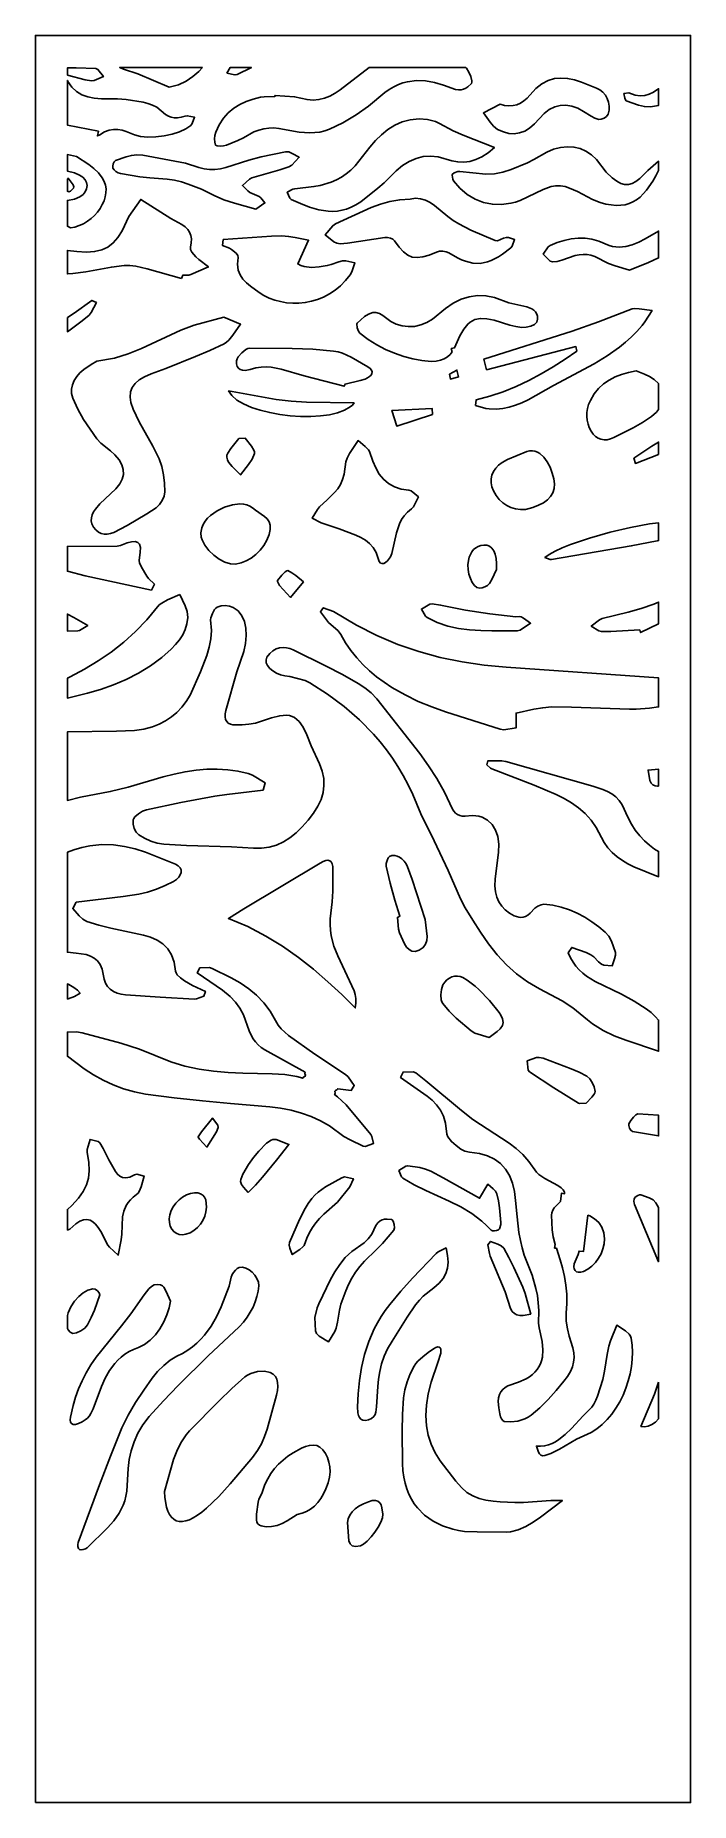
# Model space of a CAD drawing. Extents: x 0 to 408, y 0 to 1100.
import ezdxf

# ---------------------------------------------------------------- set-up
doc = ezdxf.new("R2010")
doc.units = 0
doc.layers.add('CUT', color=1, linetype='Continuous')
doc.layers.add('OUTLINE', color=7, linetype='Continuous')

msp = doc.modelspace()

# ---------------------------------------------------------------- linework, layer by layer
at = {"layer": 'CUT'}
for points in [[(20, 1075.19), (20, 1079.69), (25.44, 1079.87), (37.64, 1079.43), (38.94, 1078.83), (42.41, 1074.35), (36.72, 1071.84), (34.97, 1071.67), (31.02, 1072.34)], [(104.15, 1080), (101.81, 1077.55), (98.04, 1074.3), (93.86, 1071.48), (89.19, 1069.19), (83.38, 1067.84), (63.87, 1075.97), (54.82, 1078.91), (52.56, 1080)], [(228.87, 1070.4), (226.04, 1069.37), (223.21, 1068.04), (220.38, 1066.38), (217.54, 1064.38), (207.46, 1055.98), (199.69, 1050.47), (191.53, 1045.61), (183.1, 1041.53), (180.24, 1040.52), (177.22, 1039.84), (174.08, 1039.45), (170.85, 1039.33), (164.36, 1039.76), (151.6, 1042.1), (148.44, 1042.34), (145.32, 1042.28), (142.24, 1041.87), (139.15, 1041.08), (136.06, 1039.85), (129.6, 1036.23), (126.15, 1034.56), (119.01, 1031.71), (117.11, 1031.24), (114.98, 1031.05), (113.18, 1031.19), (112.25, 1031.72), (111.74, 1033.55), (111.62, 1035.61), (111.85, 1037.73), (112.39, 1039.7), (114.5, 1044.36), (117.09, 1048.37), (120.1, 1051.78), (123.5, 1054.63), (127.24, 1056.99), (131.29, 1058.88), (135.6, 1060.36), (140.13, 1061.48), (142.37, 1061.79), (149.16, 1061.97), (149.23, 1062.56), (161.42, 1061.74), (169.23, 1059.99), (172.99, 1059.73), (176.6, 1060.05), (180.07, 1060.91), (183.43, 1062.24), (186.69, 1063.98), (189.88, 1066.08), (207.91, 1080), (267.95, 1080), (268.46, 1079.47), (269.91, 1077.17), (271.1, 1074.34), (271.74, 1071.74), (271.75, 1070.76), (271.52, 1070.12), (269.26, 1067.89), (268.01, 1067.04), (266.65, 1066.41), (265.16, 1066.06), (263.51, 1066), (261.69, 1066.29), (254.13, 1069.03), (248.55, 1070.64), (242.95, 1071.62), (237.33, 1071.84), (231.69, 1071.14)], [(119.22, 1076.4), (121.37, 1080), (134.51, 1080), (125.7, 1075.67), (124.28, 1075.39)], [(32.63, 1061.72), (36.7, 1060.93), (41.09, 1060.57), (51.17, 1060.48), (56.57, 1060.04), (67.15, 1058.4), (70.1, 1057.68), (72.98, 1056.61), (75.6, 1055.22), (81.09, 1050.77), (82.81, 1049.77), (84.62, 1049.08), (86.53, 1048.7), (88.6, 1048.67), (90.83, 1049.02), (93.27, 1049.77), (94.58, 1049.95), (99.15, 1049.05), (97.57, 1045.04), (96.73, 1043.95), (93.75, 1041.82), (89.82, 1040), (85.2, 1038.52), (80.19, 1037.45), (75.05, 1036.82), (70.08, 1036.7), (65.57, 1037.14), (61.8, 1038.17), (56.57, 1040.22), (53.98, 1040.98), (51.36, 1041.44), (48.7, 1041.47), (45.98, 1040.98), (43.16, 1039.87), (40.22, 1038.01), (38.67, 1037.37), (39.26, 1040.32), (20, 1044.11), (20, 1071.96), (20.33, 1071.17), (22.71, 1067.67), (25.59, 1065), (28.91, 1063.04)], [(285.34, 1043.46), (283.16, 1046.06), (279.02, 1051.72), (289.33, 1057.07), (292.16, 1056.4), (294.84, 1056.14), (297.39, 1056.29), (299.8, 1056.84), (302.08, 1057.8), (304.22, 1059.15), (306.23, 1060.9), (311.67, 1066.98), (315.38, 1069.91), (319.21, 1071.92), (323.17, 1073.07), (327.24, 1073.45), (331.41, 1073.15), (335.66, 1072.23), (339.98, 1070.78), (349.29, 1067.05), (351.45, 1065.99), (353.33, 1064.54), (354.89, 1062.76), (356.1, 1060.69), (356.91, 1058.42), (357.28, 1055.98), (357.19, 1053.44), (356.58, 1050.85), (355.68, 1049.58), (354.11, 1048.46), (352.34, 1047.74), (350.83, 1047.65), (348.37, 1048.52), (345.98, 1049.75), (341.35, 1052.66), (337.67, 1054.63), (334, 1055.92), (330.37, 1056.5), (326.81, 1056.36), (323.33, 1055.46), (319.96, 1053.81), (316.74, 1051.37), (310.76, 1044.89), (307.75, 1042.32), (304.66, 1040.43), (301.48, 1039.22), (298.21, 1038.72), (294.85, 1038.92), (291.39, 1039.85), (287.84, 1041.5)], [(382.22, 1063.38), (384.9, 1064.7), (387.51, 1066.41), (388, 1066.81), (388, 1056.34), (382.96, 1055.55), (379.2, 1055.71), (375.42, 1056.64), (367.86, 1059.25), (367.42, 1059.77), (367.09, 1060.85), (366.41, 1063.79), (369.59, 1064.31), (373.52, 1062.84), (376.56, 1062.35), (379.45, 1062.56)], [(223.77, 1044.05), (228.41, 1046.12), (233.46, 1047.47), (238.93, 1048.05), (244.13, 1047.67), (249.17, 1046.29), (251.67, 1045.2), (260.17, 1040.63), (266.36, 1037.91), (285.78, 1030.18), (281.92, 1026.88), (278.08, 1024.39), (274.25, 1022.64), (270.46, 1021.58), (266.71, 1021.14), (263.02, 1021.26), (259.4, 1021.87), (250.78, 1024.32), (245.97, 1024.86), (241.39, 1024.55), (237, 1023.43), (232.77, 1021.55), (228.66, 1018.93), (224.65, 1015.62), (217.13, 1008.16), (213.31, 1004.98), (202.56, 996.44), (199.64, 994.55), (196.73, 993.04), (193.82, 991.9), (190.92, 991.11), (188.03, 990.63), (185.14, 990.44), (182.26, 990.52), (176.51, 991.39), (170.77, 993.03), (165.04, 995.25), (159.3, 997.85), (158.52, 998.57), (156.83, 1002.3), (160.32, 1004.18), (161.5, 1004.53), (173.48, 1005.87), (177.41, 1006.6), (184.21, 1008.7), (187.44, 1010.11), (190.55, 1011.79), (193.52, 1013.79), (196.35, 1016.12), (199.04, 1018.82), (208.26, 1030.48), (211.78, 1034.47), (215.5, 1038.13), (219.48, 1041.35)], [(24.65, 980.68), (21.86, 980.15), (20, 981.13), (20, 997.28), (24.33, 998.06), (27.7, 999.45), (29.71, 1000.95), (31.12, 1002.68), (31.95, 1004.54), (32.19, 1006.45), (31.86, 1008.34), (30.96, 1010.12), (29.51, 1011.72), (27.5, 1013.05), (24.29, 1014.37), (20, 1015.56), (20, 1025.77), (25.7, 1024.65), (33.4, 1019.61), (36.47, 1017.1), (39.26, 1014.35), (41.69, 1011.29), (42.9, 1009.13), (43.67, 1006.84), (44.01, 1004.46), (43.96, 1002.01), (43.53, 999.53), (42.77, 997.06), (41.69, 994.63), (40.31, 992.27), (38.67, 990.01), (36.79, 987.9), (34.69, 985.97), (32.4, 984.24), (29.95, 982.76), (27.36, 981.56)], [(139.28, 999.76), (140.32, 998.89), (142.92, 995.67), (137.31, 991.72), (123.91, 995.52), (117.41, 997.61), (111.3, 1000.27), (103.39, 1004.18), (95.24, 1007.46), (91, 1008.77), (86.62, 1009.81), (82.06, 1010.53), (71.2, 1011.32), (65.11, 1012.03), (52.96, 1013.92), (51.53, 1014.37), (50.18, 1015.2), (49.04, 1016.26), (48.28, 1017.42), (48.17, 1018.6), (48.52, 1020.04), (49.18, 1021.35), (50.01, 1022.1), (56.53, 1024.44), (59.85, 1025.25), (63.13, 1025.61), (66.86, 1025.41), (93.44, 1020.5), (101.7, 1017.69), (105.12, 1016.91), (108.49, 1016.55), (111.84, 1016.58), (115.19, 1016.96), (118.57, 1017.67), (132.95, 1022.36), (140.52, 1024.39), (155.76, 1027.58), (157.8, 1027.42), (159.95, 1026.51), (164.34, 1024.15), (159.61, 1019.22), (157.81, 1018.18), (152.16, 1016.32), (134.87, 1011.26), (133.27, 1010.44), (128.96, 1006.59), (132.26, 1003.16), (133.5, 1002.2)], [(326.96, 1030.21), (331.23, 1030.68), (335.29, 1030.47), (339.15, 1029.58), (342.79, 1027.98), (346.2, 1025.67), (349.38, 1022.64), (355.47, 1014.74), (359.11, 1011.24), (361.94, 1009.22), (364.51, 1007.87), (366.91, 1007.17), (369.22, 1007.13), (371.5, 1007.75), (373.85, 1009.01), (376.32, 1010.94), (381.4, 1015.82), (388, 1021.6), (388, 1015.88), (386.28, 1012.56), (384.36, 1009.27), (380.49, 1003.65), (378.51, 1001.33), (376.46, 999.34), (374.33, 997.66), (372.09, 996.32), (369.73, 995.29), (367.22, 994.59), (364.55, 994.21), (361.68, 994.16), (358.6, 994.42), (355.28, 995.02), (351.71, 995.93), (346.86, 997.8), (337.47, 1002.76), (332.64, 1004.97), (329.88, 1005.83), (326.93, 1006.33), (323.97, 1006.37), (321.14, 1005.85), (316.26, 1004.02), (306.63, 999.44), (301.75, 997.26), (298.92, 996.24), (296.06, 995.48), (290.31, 994.7), (284.61, 994.9), (279.06, 996.03), (273.76, 998.09), (268.81, 1001.04), (264.33, 1004.86), (260.41, 1009.51), (259.92, 1010.54), (259.51, 1013.01), (259.7, 1013.69), (260.73, 1014.4), (263.14, 1015.26), (264.33, 1015.33), (280.49, 1013.65), (285.79, 1013.85), (291.01, 1014.89), (296.19, 1016.55), (306.36, 1020.7), (310.44, 1022.75), (318.42, 1027.33), (322.5, 1029.06)], [(23.62, 1006.93), (24.05, 1005.75), (23.74, 1004.9), (21.79, 1002.96), (20.93, 1002.66), (20, 1002.94), (20, 1010.66), (20.4, 1011.19)], [(90.91, 948.58), (69.71, 954.63), (62.53, 956.34), (58.88, 956.84), (55.24, 956.81), (47.32, 955.72), (31.37, 952.88), (23.32, 951.67), (20, 951.54), (20, 966.18), (25.82, 965.42), (31.77, 965.1), (36.92, 965.44), (41.36, 966.47), (45.2, 968.24), (48.52, 970.78), (51.42, 974.15), (54, 978.37), (58.2, 987.21), (65.63, 997.87), (84.34, 985.95), (91.23, 982.22), (93.26, 980.8), (94.88, 979.21), (96.07, 977.44), (96.85, 975.46), (97.2, 973.26), (97.12, 970.83), (96.62, 968.16), (96.7, 966.66), (97.48, 965.05), (99.91, 962.07), (101.72, 960.4), (107.73, 955.87), (96.83, 951.13), (95.63, 950.83), (91.77, 950.64)], [(189.84, 970.3), (187.8, 970.64), (185.86, 971.55), (180.54, 975.8), (185.17, 981.47), (186.92, 982.66), (209.07, 992.77), (214.8, 994.92), (220.72, 996.6), (226.88, 997.69), (233.33, 998.03), (236.72, 998.57), (239.89, 998.33), (242.87, 997.44), (245.73, 996), (248.51, 994.15), (256.91, 987.27), (260.21, 984.8), (263.7, 982.59), (271.08, 978.79), (286.32, 972.24), (287.8, 972.2), (291.45, 973.72), (293.29, 974.25), (294.55, 974.19), (298.37, 972.91), (296.78, 968.76), (296, 967.76), (290.84, 963.77), (288.39, 962.17), (283.71, 959.76), (281.43, 958.94), (276.94, 958.07), (272.43, 958.21), (267.75, 959.35), (265.31, 960.29), (262.79, 961.47), (257.4, 964.57), (255.71, 965.31), (253.73, 965.66), (251.7, 965.6), (249.86, 965.11), (245.17, 963.24), (241.17, 962.06), (237.73, 961.63), (234.7, 961.99), (231.92, 963.18), (229.25, 965.25), (226.53, 968.24), (223.62, 972.19), (222.54, 973.14), (221.02, 973.77), (219.32, 974.08), (217.68, 974.08), (194.25, 970.64)], [(126.33, 961.8), (126.03, 963), (124.97, 964.33), (122.11, 966.74), (120.84, 967.51), (116.55, 969.17), (116.95, 972.83), (147.06, 975.02), (153.44, 975.13), (157.66, 974.82), (161.84, 974.12), (170.15, 972.45), (163.42, 957.71), (165.37, 956.76), (167.46, 956.11), (171.96, 955.59), (176.77, 955.86), (181.71, 956.66), (184.13, 957.33), (188.92, 959.11), (191.31, 959.66), (193.23, 959.67), (199.01, 958.4), (196.99, 952.71), (196.04, 951.03), (193.14, 947.38), (190.01, 944.18), (186.67, 941.41), (183.17, 939.07), (179.51, 937.13), (175.75, 935.6), (171.91, 934.46), (168.03, 933.7), (164.13, 933.3), (160.25, 933.27), (156.42, 933.58), (152.68, 934.24), (149.06, 935.21), (145.59, 936.5), (142.32, 938.1), (139.26, 939.98), (133.86, 943.79), (131.37, 945.86), (129.21, 948.18), (127.49, 950.84), (126.35, 953.93), (125.92, 957.56)], [(343.54, 963.54), (341.11, 963.67), (338.62, 963.47), (336.05, 962.92), (327.73, 959.98), (324.85, 959.29), (322.01, 959.03), (320.51, 959.54), (319.05, 960.81), (316.17, 963.89), (319.25, 968.28), (320.45, 969.18), (324.88, 970.98), (329.26, 972.37), (333.62, 973.31), (337.94, 973.76), (342.26, 973.7), (346.57, 973.09), (350.88, 971.9), (357.32, 969.19), (359.41, 968.58), (363.55, 968.12), (367.64, 968.54), (371.67, 969.65), (375.67, 971.3), (379.61, 973.32), (388, 978.12), (388, 961.47), (381.75, 958.65), (369.95, 953.93), (360.98, 956.56), (356.83, 957.99), (348.3, 962.33), (345.93, 963.09)], [(20, 924.45), (24.19, 927.08), (35.2, 935.02), (38.05, 933.68), (34.86, 927.52), (33.45, 925.87), (29.14, 922.37), (20, 915.49)], [(302.95, 918.15), (299.2, 918.68), (295.49, 919.59), (285.61, 922.67), (281.04, 923.62), (277.09, 923.77), (273.64, 923.06), (272.09, 922.37), (270.63, 921.44), (269.25, 920.27), (266.68, 917.16), (264.3, 913), (261.05, 905.58), (258.96, 905.04), (259.51, 902.91), (258.19, 901.27), (256.52, 899.82), (254.56, 898.68), (252.26, 897.83), (249.57, 897.24), (246.43, 896.9), (240.72, 897.54), (235.01, 898.61), (229.32, 900.13), (223.68, 902.1), (218.11, 904.52), (212.64, 907.41), (207.29, 910.77), (202.1, 914.6), (201.14, 915.96), (200.44, 917.9), (200.18, 920.45), (200.36, 920.87), (202.58, 922.99), (204.97, 924.96), (207.47, 926.56), (210.05, 927.56), (212.09, 927.57), (214.28, 926.84), (216.39, 925.64), (221.33, 921.91), (224.75, 920.21), (228.4, 919.14), (232.2, 918.69), (236.07, 918.88), (239.92, 919.72), (243.68, 921.2), (247.27, 923.35), (255.31, 929.96), (260.21, 933.23), (265.17, 935.7), (270.2, 937.34), (275.31, 938.11), (280.52, 937.97), (285.82, 936.89), (294.78, 933.52), (306.02, 931.01), (309.06, 929.76), (310.35, 928.88), (311.42, 927.82), (312.19, 926.56), (312.61, 925.11), (312.62, 923.44), (312.15, 921.56), (311.66, 920.81), (310.82, 920.12), (308.41, 919), (305.56, 918.3)], [(35.38, 801.58), (36.25, 803.33), (37.4, 805.04), (40.25, 808.32), (50.21, 817.83), (52.57, 820.81), (54.12, 823.77), (54.85, 826.72), (54.76, 829.69), (53.84, 832.7), (52.09, 835.78), (49.51, 838.94), (46.73, 841.46), (40.8, 846.15), (38.32, 848.88), (30.06, 861), (26.39, 867.38), (23.34, 874.08), (22.57, 876.99), (22.49, 879.83), (23.04, 882.57), (24.16, 885.19), (25.77, 887.67), (27.8, 889.99), (30.2, 892.11), (34.67, 895.18), (38.38, 897.16), (49.19, 899.12), (57.8, 901.72), (66.16, 905.07), (90.58, 916.43), (98.79, 919.58), (117.37, 924.58), (127.83, 920.14), (122.98, 913.36), (120.43, 910.27), (119.04, 909.03), (117.53, 908.06), (108.7, 903.86), (99.66, 900.01), (81.28, 892.62), (72.11, 889.39), (67.98, 887.51), (64.62, 885.49), (62.05, 883.27), (60.25, 880.8), (59.24, 878.02), (59.01, 874.9), (59.55, 871.38), (60.87, 867.41), (64.62, 859.49), (73.25, 844.31), (77.11, 836.51), (78.76, 831.68), (79.81, 826.51), (80.4, 821.17), (80.65, 815.81), (80.22, 813.26), (78.99, 810.49), (77.23, 807.93), (75.22, 806.02), (69.35, 802.14), (57.12, 795.02), (48.79, 790.65), (46.73, 789.97), (44.73, 789.61), (42.8, 789.61), (40.97, 790.02), (39.26, 790.85), (37.68, 792.14), (36.26, 793.92), (35.23, 795.95), (34.79, 797.89), (34.87, 799.77)], [(299.33, 881.43), (307.21, 885.16), (314.91, 889.28), (322.44, 893.73), (329.83, 898.48), (337.08, 903.48), (336.61, 906.28), (280.96, 891.9), (279.23, 898.55), (334.25, 915.87), (350.7, 921.76), (371.56, 929.72), (373.08, 929.93), (375.84, 929.79), (384.02, 928.68), (379.52, 921.65), (377.86, 919.47), (374.51, 915.71), (371.02, 912.23), (367.4, 908.99), (363.68, 905.96), (355.92, 900.47), (347.84, 895.54), (322.63, 882.08), (306.77, 873.15), (302.93, 871.31), (299.02, 869.73), (295.04, 868.49), (290.98, 867.65), (286.84, 867.28), (282.61, 867.47), (280.46, 867.84), (274.1, 869.62), (274.37, 873.09), (282.93, 875.35), (291.24, 878.15)], [(129.02, 891.61), (127.62, 892.06), (126.46, 892.84), (125.62, 893.98), (125.19, 895.51), (125.25, 897.45), (125.62, 898.62), (126.34, 899.9), (128.49, 902.45), (131.04, 904.46), (132.26, 905.06), (133.34, 905.29), (159.82, 905.19), (172.81, 904.64), (185.59, 903.53), (188.44, 903.02), (191.24, 902.18), (196.67, 899.76), (207.08, 893.72), (208.48, 892.71), (209.33, 891.66), (209.68, 890.59), (209.56, 889.53), (209.03, 888.52), (208.13, 887.59), (206.9, 886.76), (205.38, 886.08), (202.3, 885.11), (192.84, 882.96), (192.33, 881.59), (167.44, 887.99), (153.03, 892.2), (146.87, 893.39), (143.72, 893.6), (140.5, 893.49), (137.2, 892.99), (133.79, 892.05), (130.57, 891.48)], [(257.76, 889.15), (262.43, 891.63), (263.53, 887.39), (258.46, 886.08)], [(358.15, 848.76), (356.08, 848.31), (354.07, 848.25), (352.16, 848.57), (350.36, 849.28), (348.71, 850.38), (347.24, 851.86), (345.97, 853.73), (344.91, 855.86), (344.09, 858.08), (343.54, 860.38), (343.28, 862.74), (343.33, 865.18), (343.71, 867.66), (344.44, 870.2), (345.55, 872.76), (347.96, 876.85), (350.7, 880.28), (353.77, 883.13), (357.18, 885.47), (360.91, 887.36), (364.97, 888.9), (369.35, 890.13), (374.05, 891.14), (379.25, 889.15), (382.37, 887.72), (385.37, 885.77), (388, 883.21), (388, 867.09), (386.72, 865.49), (383.63, 862.85), (378.03, 859.1), (372.22, 855.7), (360.26, 849.59)], [(195.98, 868.69), (192.48, 866.64), (188.13, 865.04), (183.08, 863.87), (177.47, 863.11), (171.44, 862.76), (165.12, 862.8), (158.67, 863.22), (152.23, 864.01), (145.95, 865.15), (139.98, 866.64), (134.48, 868.45), (129.61, 870.59), (125.52, 873.02), (122.37, 875.74), (121.2, 877.2), (120.32, 878.73), (149.88, 873.41), (159.25, 872.24), (168.8, 871.62), (198.5, 871.19), (197.37, 869.88)], [(247.31, 864.11), (224.99, 856.75), (221.96, 866.5), (246.96, 867.75)], [(119.55, 835.84), (119.14, 837.39), (119.23, 838.62), (119.76, 839.96), (121.76, 842.9), (126.77, 849.04), (130.72, 849.22), (134.58, 844.26), (136.07, 841.86), (136.4, 840.73), (136.36, 839.67), (134.92, 836.24), (132.73, 832.93), (127.72, 826.41), (122.51, 831.64), (120.3, 834.37)], [(227.73, 817.6), (232.57, 816.97), (234.03, 816.49), (238.46, 812.66), (235.39, 806.5), (234.24, 805.29), (231.69, 803.26), (229.63, 801.01), (227.99, 798.56), (226.69, 795.95), (224.86, 790.36), (221.98, 777.49), (221.06, 775.36), (219.2, 772.84), (218.11, 771.92), (217, 771.33), (215.93, 771.17), (214.96, 771.52), (214.14, 772.46), (212.24, 778.04), (210.41, 781.24), (208.13, 783.8), (205.49, 785.85), (202.57, 787.51), (199.45, 788.91), (189.21, 792.76), (177.87, 796.6), (172.38, 799.47), (175.59, 804.93), (176.89, 806.45), (181.7, 810.83), (186.24, 815.36), (188.23, 817.84), (189.94, 820.54), (191.3, 823.52), (192.25, 826.84), (193.29, 834.49), (194.04, 836.88), (195.51, 839.72), (200.95, 847.8), (205.42, 844.08), (207.39, 842.11), (208.11, 841.02), (210.09, 835.05), (211.92, 830.74), (214.12, 826.93), (216.76, 823.67), (219.87, 821), (223.51, 818.96)], [(284.26, 826.27), (285.21, 828.55), (286.61, 830.66), (288.43, 832.55), (290.67, 834.18), (293.94, 835.95), (305.95, 841.05), (307.75, 841.38), (309.46, 841.38), (311.07, 841.09), (312.59, 840.52), (314.01, 839.71), (316.56, 837.47), (318.71, 834.55), (320.48, 831.19), (321.85, 827.57), (322.83, 823.91), (323.22, 820.79), (323.01, 817.93), (322.2, 815.33), (320.81, 812.99), (318.86, 810.9), (316.34, 809.06), (313.28, 807.48), (309.68, 806.15), (305.21, 804.83), (301.98, 804.88), (298.93, 805.32), (296.09, 806.16), (293.45, 807.39), (291.03, 809.03), (288.84, 811.09), (286.89, 813.57), (285.18, 816.48), (284.21, 818.93), (283.74, 821.41), (283.76, 823.88)], [(388, 839.18), (373.61, 833.6), (372.64, 836.73), (383.87, 844.4), (388, 846.87)], [(103.59, 793.56), (104.48, 795.62), (105.7, 797.57), (107.22, 799.41), (108.99, 801.13), (113.14, 804.11), (117.81, 806.38), (122.67, 807.83), (127.41, 808.34), (129.63, 808.2), (131.7, 807.77), (133.58, 807.05), (135.24, 806.02), (137, 804.44), (142.7, 800.5), (144.3, 798.98), (145.53, 797.2), (146.24, 795.05), (146.28, 792.42), (145.53, 789.22), (144.07, 785.73), (142.17, 782.48), (139.89, 779.53), (137.28, 776.91), (134.4, 774.69), (131.31, 772.92), (128.07, 771.65), (124.72, 770.94), (121.45, 771.08), (117.96, 772.15), (114.43, 773.99), (111.05, 776.45), (108.03, 779.37), (105.56, 782.58), (103.83, 785.93), (103.3, 787.61), (103.01, 790.32)], [(328.04, 780.95), (333.19, 783.01), (344.96, 787.03), (357.79, 790.7), (370.59, 793.74), (382.32, 795.91), (388, 796.52), (388, 785.49), (387.21, 785.28), (371.03, 782.26), (321.3, 773.74), (320.53, 773.77), (317.3, 775.03), (319.95, 776.92), (323.58, 778.91)], [(65.41, 781.2), (65.37, 778.31), (64.61, 773.15), (64.84, 771.77), (66.03, 768.94), (69.42, 763.37), (70.4, 761.99), (74.16, 758.37), (72.31, 754.74), (30.94, 763.65), (20, 766.45), (20, 781.94), (50.86, 782.11), (53.07, 782.41), (57.25, 784.03), (59.91, 784.77), (62.09, 784.93), (63.74, 784.44), (64.86, 783.22)], [(272.89, 779.94), (274.18, 781.07), (275.67, 781.93), (277.37, 782.51), (279.29, 782.77), (281.14, 782.62), (282.79, 781.96), (284.2, 780.8), (285.36, 779.14), (286.25, 776.99), (286.84, 774.36), (287.13, 771.23), (287.09, 767.63), (284.23, 761.35), (282.66, 758.79), (281.51, 757.64), (279.95, 756.73), (278.24, 756.14), (276.65, 755.95), (274.97, 756.41), (273.41, 757.65), (272.02, 759.53), (270.86, 761.89), (269.98, 764.58), (269.45, 767.45), (269.32, 770.34), (269.65, 773.11), (270.19, 775.12), (270.91, 776.94), (271.81, 778.55)], [(159.79, 765.56), (162.23, 763.77), (166.92, 759.77), (158.82, 750.11), (152.06, 757.59), (150.71, 760), (150.83, 760.59), (153.38, 763.96), (155.64, 766.13), (156.55, 766.76), (157.15, 766.9)], [(90.05, 751.92), (93.2, 744.87), (94.47, 741.31), (94.82, 739.5), (94.9, 737.67), (94.42, 733.82), (93.34, 730.22), (91.75, 726.86), (89.73, 723.71), (87.34, 720.75), (84.67, 717.96), (78.79, 712.8), (71.61, 707.5), (64.18, 702.95), (56.53, 699.07), (48.68, 695.76), (40.66, 692.94), (32.5, 690.52), (20, 687.53), (20, 699.86), (21.75, 700.71), (30.59, 705.46), (39.11, 710.59), (47.28, 716.17), (55.07, 722.25), (62.46, 728.91), (69.42, 736.19), (77.17, 745.51), (78.7, 746.67), (82.3, 748.57)], [(109.26, 724.36), (109.59, 729.67), (109.08, 736.19), (109.27, 737.44), (110.21, 740.15), (111.63, 742.59), (112.43, 743.51), (113.25, 744.12), (115.6, 744.9), (118.26, 745.07), (120.9, 744.69), (123.21, 743.87), (126.22, 741.73), (128.52, 738.77), (130.12, 735.14), (131.03, 730.96), (131.28, 726.38), (130.87, 721.54), (129.83, 716.56), (125.35, 703.78), (118.64, 679.75), (118.19, 677.61), (118.14, 675.75), (118.46, 674.19), (119.14, 672.93), (120.13, 671.95), (121.41, 671.27), (122.96, 670.87), (128.81, 670.88), (132.92, 671.23), (137, 671.94), (147.12, 675.24), (152.21, 676.49), (156.42, 676.8), (158.24, 676.57), (159.91, 676.09), (161.44, 675.33), (164.19, 672.96), (166.66, 669.4), (169.01, 664.57), (171.79, 657.8), (176.98, 646.48), (178.63, 641.94), (179.54, 637.48), (179.71, 633.09), (179.16, 628.75), (177.89, 624.44), (175.92, 620.13), (173.25, 615.81), (169.9, 611.45), (166.2, 607.34), (162.42, 603.7), (158.5, 600.58), (154.43, 598.01), (150.16, 596.04), (145.65, 594.69), (140.88, 594.02), (135.81, 594.05), (122.11, 594.85), (94.19, 595.85), (80.1, 596.62), (75.93, 597.28), (71.89, 598.54), (68.03, 600.28), (64.44, 602.35), (62.79, 604.01), (61.57, 606.39), (60.91, 609.09), (60.97, 611.67), (61.33, 612.56), (62.02, 613.51), (64.13, 615.42), (66.7, 617.04), (69.15, 617.99), (90.56, 622.51), (111.67, 626.36), (119.27, 627.51), (141.83, 630.22), (143.19, 634.65), (135.28, 639.54), (132.43, 640.64), (126.15, 642.04), (119.77, 642.91), (113.29, 643.28), (106.71, 643.17), (100.04, 642.61), (93.28, 641.62), (86.44, 640.23), (79.52, 638.46), (57.7, 632.1), (46.68, 629.27), (28.21, 625.86), (20, 623.8), (20, 666.41), (50.54, 666.93), (61.84, 667.37), (67.45, 668.12), (72.9, 669.56), (77.07, 671.25), (81.01, 673.32), (84.69, 675.77), (88.08, 678.61), (91.18, 681.82), (93.95, 685.42), (96.37, 689.41), (102.78, 703.9), (106.77, 714.03), (108.28, 719.16)], [(26.49, 729.37), (20, 729.2), (20, 739.78), (24.01, 737.61), (32.68, 732.68), (27.59, 729.65)], [(190.1, 727.16), (188.58, 729.26), (182.6, 734.62), (177.44, 741.2), (179.21, 743.68), (185.71, 741.4), (200.04, 732.82), (212.7, 726.38), (225.62, 720.95), (238.77, 716.46), (252.13, 712.86), (265.66, 710.08), (279.34, 708.05), (293.14, 706.72), (388, 700.08), (388, 682), (382.36, 681.13), (374.02, 680.57), (369.87, 680.57), (333.74, 681.85), (321.44, 681.97), (315.92, 681.53), (310.34, 680.52), (299.34, 678.14), (299.34, 668.91), (291.76, 667.77), (289.5, 668.09), (255.39, 678.91), (246.87, 681.98), (238.44, 685.45), (230.15, 689.45), (222.05, 694.09), (217.14, 697.33), (212.48, 700.76), (208.08, 704.41), (203.94, 708.31), (200.07, 712.5), (196.47, 717.02), (193.15, 721.89)], [(284.29, 729.34), (277.32, 729.49), (270.39, 729.93), (263.55, 730.81), (256.82, 732.28), (250.25, 734.49), (243.89, 737.62), (242.82, 738.58), (240.41, 742.86), (245.54, 745.97), (247.07, 746.23), (252.34, 745.38), (267.9, 742.23), (283.03, 740.04), (299.16, 738.07), (301.41, 738.26), (302.39, 738.05), (303.95, 737.2), (308.33, 734.08), (301.82, 729.77), (300.05, 729.35)], [(350.78, 729.28), (346.08, 732.29), (351.22, 736.26), (352.95, 736.98), (369.19, 740.94), (377.16, 743.3), (385, 746.03), (388, 747.28), (388, 733.74), (376.84, 728.22), (376.25, 729.93), (358.4, 728.99), (352.43, 728.91)], [(210.59, 665.06), (201.78, 674.04), (192.21, 682.34), (181.92, 690.01), (170.93, 697.09), (168.05, 698.45), (158.44, 701.03), (155.28, 701.36), (152.59, 702), (150.09, 703.04), (147.86, 704.4), (146, 705.99), (144.61, 707.73), (143.78, 709.52), (143.61, 711.28), (144.19, 712.92), (145.95, 715.22), (147.87, 716.92), (149.91, 718.07), (152.04, 718.73), (154.2, 718.95), (156.35, 718.78), (158.46, 718.28), (160.48, 717.49), (181.11, 707.43), (191.15, 702.13), (200.97, 696.62), (205.16, 693.88), (209.09, 690.69), (212.69, 687.1), (239.33, 653.06), (244.88, 645.37), (250.06, 637.4), (254.75, 629.03), (259.63, 618.45), (260.54, 617.02), (261.6, 615.87), (262.82, 614.98), (264.22, 614.36), (265.82, 614.01), (267.63, 613.94), (271.97, 614.35), (274.15, 614.28), (276.2, 613.95), (278.12, 613.38), (281.55, 611.52), (284.38, 608.82), (286.54, 605.38), (287.98, 601.3), (288.63, 596.67), (288.42, 591.6), (286.28, 574.88), (286.1, 570.73), (286.45, 566.98), (287.3, 563.61), (288.62, 560.62), (290.39, 557.98), (292.57, 555.68), (295.15, 553.7), (298.08, 552.03), (300.92, 551.05), (302.33, 550.93), (303.74, 551.1), (305.16, 551.58), (306.58, 552.41), (308.01, 553.62), (310.99, 556.75), (312.87, 558.04), (314.83, 558.92), (316.59, 559.18), (322.17, 558.53), (327.48, 557.34), (332.55, 555.66), (337.39, 553.56), (342.02, 551.07), (346.47, 548.25), (350.74, 545.15), (354.87, 541.82), (357.01, 539.36), (358.68, 536.24), (361.12, 529.2), (361.17, 527.42), (360.62, 525.29), (359.1, 520.77), (353.92, 521.34), (352.42, 521.92), (350.71, 523.24), (347.62, 526.45), (345.89, 527.72), (343.02, 529.07), (333.94, 532.34), (331.78, 528.84), (333.17, 525.83), (334.78, 523.07), (336.6, 520.56), (338.62, 518.27), (340.82, 516.21), (343.21, 514.34), (348.47, 511.17), (364.91, 503.2), (372.88, 498.96), (380.38, 494.09), (383.32, 491.73), (386.1, 489.13), (388, 487.04), (388, 467.64), (367.6, 474.51), (360.46, 477.32), (353.52, 480.68), (346.89, 484.79), (343.72, 487.19), (334.59, 494.8), (327.94, 499.06), (313.81, 506.5), (306.43, 510.79), (299.64, 515.82), (293.4, 521.52), (287.61, 527.79), (282.22, 534.56), (277.15, 541.73), (272.33, 549.23), (267.69, 556.97), (264.75, 562.52), (256.96, 580.11), (248.36, 598.68), (240.01, 615.45), (234.93, 627.48), (232.11, 633.49), (229.06, 639.27), (225.79, 644.83), (222.3, 650.19), (218.61, 655.34), (214.7, 660.29)], [(310.66, 633.25), (284.16, 643.52), (283.34, 643.98), (281.13, 645.94), (281.77, 648.45), (290.31, 648.46), (292.99, 648.01), (347.18, 632.72), (353.31, 630.68), (356.2, 629.37), (358.92, 627.81), (361.39, 625.95), (363.58, 623.75), (365.41, 621.14), (368.83, 613.37), (371.07, 609.1), (373.55, 605.25), (376.25, 601.8), (379.17, 598.72), (382.27, 595.98), (385.55, 593.55), (388, 592.02), (388, 576.3), (372.57, 582.57), (368.93, 584.32), (365.46, 586.34), (362.21, 588.65), (359.21, 591.29), (356.49, 594.3), (354.1, 597.7), (349.25, 606.87), (345.98, 611.53), (342.29, 615.59), (338.24, 619.14), (333.87, 622.24), (329.23, 624.99), (324.36, 627.45)], [(388, 632.58), (387.52, 632.6), (385.89, 632.93), (384.45, 633.53), (383.42, 634.48), (382.63, 636.23), (381.48, 642.64), (388, 643.16)], [(48.57, 596.13), (55.45, 595.19), (62.09, 593.61), (68.53, 591.55), (74.82, 589.18), (87.17, 584.13), (88.93, 583.15), (90.09, 581.93), (90.69, 580.54), (90.73, 579.04), (90.26, 577.51), (89.3, 576.01), (87.86, 574.62), (85.98, 573.4), (80.74, 570.83), (75.34, 568.6), (69.87, 566.8), (64.4, 565.49), (54.74, 563.91), (25.44, 560.42), (23.32, 556.58), (27.38, 551.9), (29.53, 549.82), (32.01, 548.46), (39.5, 546.25), (47.1, 544.33), (67.24, 540.01), (71.74, 538.62), (75.82, 536.8), (79.42, 534.46), (82.45, 531.47), (84.83, 527.74), (86.5, 523.15), (87.36, 517.59), (87.65, 516.4), (88.28, 515.3), (90.28, 513.33), (92.81, 511.59), (97.83, 508.56), (105.84, 504.97), (104.92, 502.06), (100.42, 500.31), (99.02, 500.14), (77.64, 501.29), (56.04, 502.81), (53.35, 503.19), (50.86, 503.88), (48.61, 504.89), (46.65, 506.24), (44.99, 507.95), (43.68, 510.03), (42.75, 512.48), (41.58, 518.84), (40.41, 521.69), (38.77, 523.93), (36.72, 525.66), (34.32, 526.94), (31.62, 527.84), (25.52, 528.82), (20, 529.27), (20, 591.54), (24.03, 593.01), (28.87, 594.41), (33.84, 595.47), (41.38, 596.28)], [(185.18, 567.3), (184.85, 560.67), (183.61, 550.17), (183.5, 546.5), (183.71, 542.99), (184.21, 539.61), (185.92, 533.18), (188.38, 527.04), (198.44, 505.39), (199.17, 503.07), (199.51, 500.49), (199.51, 497.68), (199.17, 494.65), (190.75, 502.91), (182.11, 510.95), (173.16, 518.69), (163.8, 526.06), (153.93, 532.99), (143.45, 539.41), (132.26, 545.24), (120.25, 550.41), (129.89, 556.41), (177.26, 584.72), (179.16, 585.74), (180.8, 586.35), (182.19, 586.52), (183.33, 586.26), (184.22, 585.54), (184.84, 584.34), (185.21, 582.67), (185.31, 580.51)], [(226.71, 588.57), (228.25, 587.4), (229.66, 585.97), (230.85, 584.34), (231.72, 582.53), (234.56, 574.51), (242.78, 549.71), (243.93, 539.08), (243.72, 536.59), (242.96, 534.29), (241.46, 532.26), (239.04, 530.58), (236.57, 529.78), (234.46, 529.95), (232.68, 530.93), (231.16, 532.52), (229.86, 534.55), (228.74, 536.84), (226.79, 541.47), (226.15, 543.63), (225.46, 550.94), (227.01, 551.73), (223.85, 561.7), (221.01, 572.24), (218.49, 582.94), (218.51, 584.52), (218.97, 586.4), (219.69, 588.06), (220.52, 588.99), (222.05, 589.44), (223.72, 589.5), (225.34, 589.19)], [(29.14, 479.23), (53.21, 472.69), (64.86, 468.98), (84.46, 461.07), (93.14, 458.46), (101.97, 456.56), (110.92, 455.25), (119.98, 454.42), (129.12, 453.95), (147.54, 453.66), (155.33, 453.21), (162.72, 451.94), (166.46, 450.85), (166.94, 451.58), (168.01, 452.15), (168.18, 452.73), (167.84, 453.89), (168.02, 454.6), (142.96, 468.54), (140.7, 469.99), (138.72, 471.66), (136.99, 473.55), (135.5, 475.64), (133.08, 480.4), (129.6, 490.33), (127.32, 494.52), (124.53, 498.33), (121.39, 501.68), (116.6, 505.72), (100.84, 516.44), (102.36, 519.57), (108.39, 519.73), (110.12, 519.28), (121.94, 513.41), (127.54, 510.17), (132.85, 506.57), (137.78, 502.51), (142.28, 497.89), (146.28, 492.6), (151.23, 483.94), (153.09, 481.59), (157.59, 477.46), (174.01, 465.85), (193.19, 453.22), (194.74, 451.79), (198.55, 446.31), (196.73, 443.3), (188.25, 444.37), (187.81, 443.67), (186.82, 443.21), (186.51, 442.87), (186.63, 441.51), (186.34, 440.7), (188.21, 439.31), (193.53, 434.39), (208.94, 415.83), (209.55, 414.64), (210.51, 410.25), (205.42, 408.48), (204.09, 408.59), (195.98, 412.45), (192.1, 414.71), (183.19, 421.17), (177.62, 424.4), (171.77, 427.08), (165.67, 429.24), (159.31, 430.95), (152.72, 432.24), (145.91, 433.18), (121.52, 435.15), (104, 436.78), (86.38, 438.72), (68.66, 441.01), (61.65, 442.33), (54.93, 444.26), (48.48, 446.74), (42.27, 449.7), (36.28, 453.08), (30.47, 456.82), (20, 464.55), (20, 479.64), (25.56, 479.8)], [(20.47, 500.31), (20, 500.23), (20, 509.56), (20.81, 509.21), (23.91, 507.46), (26.34, 505.62), (27.84, 503.81), (24.32, 501.7)], [(261.03, 514.41), (262.74, 514.48), (264.43, 514.18), (266.07, 513.5), (268.77, 511.91), (273.85, 508.2), (276.17, 506.09), (282.74, 499.25), (288.79, 491.9), (289.91, 490.05), (290.77, 487.82), (291.17, 485.56), (290.85, 483.62), (289.49, 481.68), (287.45, 479.91), (282.54, 476.27), (273.71, 478.97), (271.29, 480.4), (262.02, 488.33), (257.67, 492.69), (253.61, 497.37), (253.04, 498.37), (252.65, 499.67), (252.38, 502.84), (252.77, 506.19), (253.78, 509.03), (254.93, 510.73), (256.27, 512.14), (257.76, 513.23), (259.36, 513.99)], [(348.37, 441.89), (347.93, 441.07), (346.4, 439.15), (342.92, 435.4), (338.92, 435.12), (338.18, 435.33), (322.86, 444.88), (307.59, 454.88), (306.88, 456), (306.22, 461.69), (311.92, 463.7), (313.67, 463.81), (316.16, 463.33), (333.56, 456.76), (338.57, 454.64), (343.36, 452.18), (345.24, 450.54), (346.74, 448.2), (347.83, 445.45), (348.47, 442.58)], [(335.26, 280), (335.39, 277.06), (335.09, 274.13), (334.34, 271.22), (333.1, 268.28), (331.34, 265.29), (329.03, 262.24), (324.25, 256.57), (319.32, 250.99), (314.19, 245.77), (308.79, 241.2), (306.88, 239.95), (304.81, 238.92), (300.39, 237.53), (295.98, 237), (291.98, 237.32), (291.06, 237.82), (290.29, 238.82), (289.67, 240.23), (289.18, 241.93), (288.53, 245.83), (288.24, 249.67), (288.36, 252.05), (288.89, 254.09), (289.8, 255.8), (291.03, 257.23), (292.51, 258.41), (294.2, 259.38), (300.76, 261.72), (305.58, 263.87), (307.64, 265.1), (309.46, 266.46), (311.05, 267.93), (312.42, 269.53), (313.56, 271.25), (314.48, 273.1), (315.19, 275.08), (315.67, 277.19), (316.01, 281.84), (315.5, 287.07), (313.7, 295.52), (313.32, 298.42), (313.41, 306.33), (313.15, 311.06), (312.56, 315.61), (311.69, 319.99), (309.23, 328.34), (304.43, 340.68), (303.06, 345.27), (301.96, 349.97), (301.11, 354.78), (299.89, 364.65), (299.03, 374.75), (298.29, 380.47), (297.01, 385.67), (295.16, 390.31), (292.73, 394.36), (289.67, 397.79), (285.96, 400.56), (281.57, 402.63), (276.46, 403.97), (270.38, 404.85), (267.48, 405.57), (264.93, 406.81), (261.96, 408.95), (259.08, 411.49), (256.89, 414.4), (256.22, 415.99), (255.35, 422.84), (254.06, 427.26), (252.18, 431.05), (249.8, 434.32), (247.01, 437.18), (243.93, 439.76), (227.45, 451.4), (228.98, 454.68), (235.22, 454.85), (236.81, 454.23), (243.21, 449.17), (265.35, 430.75), (272.45, 425.25), (294.93, 410.55), (299.3, 407.12), (303.41, 403.33), (307.19, 399.08), (311.92, 392.5), (313.51, 390.99), (317.25, 388.49), (325.34, 384.14), (327.28, 382.76), (328.62, 381.42), (329.37, 380.05), (329.48, 379.04), (327.53, 379.28), (326.89, 374.09), (323.09, 370.19), (322.17, 368.67), (321.53, 367.08), (321.32, 365.71), (321.8, 356.53), (322.36, 352.12), (323.6, 347.42), (323.32, 345.18), (324.38, 345.05), (326.72, 337.93), (328.16, 332.8), (329.37, 327.57), (330.28, 322.18), (330.83, 316.59), (330.95, 310.75), (330.57, 304.63), (330.54, 299.76), (331.25, 295.01), (332.45, 290.43), (334.74, 283)], [(101.4, 414.17), (101.4, 414.51), (103.43, 417.5), (110.28, 426.04), (113.61, 421.64), (113.76, 420.23), (112.74, 417.63), (106.83, 408.02), (102.19, 413.02)], [(374.59, 428.52), (375.2, 428.66), (388, 427.83), (388, 414.95), (371.77, 417.78), (370.81, 418.49), (369.97, 419.9), (369.47, 421.45), (369.53, 422.59), (370.76, 424.58), (372.31, 426.57), (373.88, 428.09)], [(65.8, 383.39), (64.68, 380.42), (63.96, 379.27), (60.94, 376.81), (59.16, 375.15), (57.71, 373.45), (56.56, 371.73), (55.04, 368.22), (54.3, 364.66), (53.89, 353.82), (53.39, 350.25), (51.48, 340.69), (46.2, 345.7), (45.19, 347), (40.72, 355.4), (39.06, 358.05), (37.51, 359.96), (35.86, 361.46), (34.09, 362.46), (32.16, 362.9), (30.06, 362.72), (27.76, 361.84), (25.23, 360.2), (21.58, 357.03), (20.52, 356.55), (20, 356.43), (20, 369.21), (22.65, 371.78), (26.77, 376.22), (29.84, 380.37), (31.93, 384.45), (33.14, 388.69), (33.55, 393.32), (33.23, 398.56), (32.28, 404.64), (32.3, 406.49), (34.12, 412.81), (39.15, 411.49), (40.25, 410.58), (42.27, 407.19), (45.84, 400.04), (49.89, 392.79), (51.12, 391.16), (52.55, 389.86), (54.25, 389.03), (56.31, 388.82), (58.8, 389.35), (61.79, 390.76), (63.11, 391.08), (67.73, 390.03)], [(132.54, 379.75), (129.59, 383.03), (128.35, 384.75), (127.79, 386.68), (127.92, 387.89), (129.09, 391.1), (132.62, 397.15), (135.73, 401.47), (139.1, 405.57), (144.01, 410.5), (146.79, 412.44), (147.91, 412.86), (150.04, 412.84), (157.9, 409.69), (150.09, 399.82), (141.41, 389.28), (137.04, 384.24)], [(280.98, 359.3), (278.02, 362.01), (271.68, 366.74), (264.87, 370.77), (257.74, 374.34), (243.07, 381.01), (235.82, 384.61), (228.82, 388.69), (228, 389.56), (226.32, 393.4), (230.6, 396.14), (231.82, 396.38), (239.31, 395.28), (242.89, 394.38), (246.23, 393.05), (254.01, 388.98), (276.58, 376.2), (281.66, 384.87), (285.01, 382.15), (286.49, 380.68), (287.41, 378.89), (288.34, 374.6), (288.96, 370.15), (289.81, 361.04), (289.74, 359.82), (288.89, 357.21), (288.32, 356.51), (287.12, 356.04), (285.8, 355.81), (284.6, 355.89), (283.76, 356.34)], [(172.12, 376.11), (173.94, 378.19), (176.02, 380.08), (180.75, 383.38), (190.89, 389), (192.53, 389.42), (198.08, 388.37), (195.87, 383.4), (188.12, 373.81), (179.52, 366.27), (176.95, 363.66), (174.59, 360.9), (172.47, 357.95), (170.6, 354.77), (169, 351.33), (167.27, 346.74), (166.57, 345.92), (164.58, 344.31), (159.97, 341.14), (158.51, 345.04), (158.03, 346.92), (158.23, 348.63), (164.42, 362.91), (167.95, 369.78), (169.94, 373.02)], [(102.87, 379.01), (104.27, 378.12), (105.32, 376.81), (106.05, 375.11), (106.46, 373.02), (106.56, 370.57), (106.25, 367.72), (105.49, 364.97), (104.31, 362.38), (102.75, 360), (100.87, 357.9), (98.71, 356.12), (96.3, 354.73), (93.69, 353.78), (91.55, 353.48), (89.55, 353.69), (87.75, 354.37), (86.2, 355.49), (84.93, 357.01), (84, 358.86), (83.45, 361.03), (83.32, 363.45), (83.69, 365.97), (84.55, 368.48), (85.84, 370.91), (87.5, 373.17), (89.47, 375.19), (91.68, 376.91), (94.09, 378.25), (96.62, 379.12), (99.06, 379.53), (101.14, 379.49)], [(376.18, 378.26), (377.03, 378.22), (382.24, 376.37), (384.56, 375.11), (386.29, 373.29), (388, 370.49), (388, 336.69), (372.98, 372.22), (372.75, 373.23), (372.72, 374.44), (372.92, 375.65), (373.33, 376.63), (374.07, 377.36), (375.1, 377.94)], [(186.44, 330.4), (189.48, 335.01), (193, 339.28), (197.12, 343.12), (204.66, 348.35), (207.25, 350.9), (209.45, 353.77), (212.05, 359.18), (213.28, 360.96), (214.62, 362.14), (216.02, 362.82), (217.47, 363.13), (218.95, 363.16), (221.86, 362.87), (222.69, 361.94), (223.31, 359.94), (223.55, 357.75), (223.22, 356.27), (216.08, 347.97), (212.28, 344.04), (205.01, 337.12), (202.05, 333.73), (199.42, 330.17), (197.09, 326.45), (195.04, 322.59), (193.24, 318.6), (190.29, 310.29), (189.39, 306.57), (188.14, 299.09), (187.27, 295.36), (186.4, 293.2), (182.52, 286.79), (176.66, 290.35), (175.13, 291.95), (174.48, 293.61), (174.04, 302.04), (175.41, 307.98), (176.41, 310.44), (183.75, 325.55)], [(353.41, 344.67), (352.25, 341.68), (350.68, 338.86), (348.76, 336.28), (346.52, 334.02), (344.01, 332.13), (341.27, 330.69), (339.59, 330.17), (338.12, 330.09), (336.91, 330.42), (336, 331.13), (335.44, 332.2), (335.27, 333.59), (335.53, 335.29), (337.88, 341.15), (338.48, 343.3), (341.18, 342.97), (343.98, 365.6), (345.19, 365.22), (348.21, 363.46), (350.75, 361.06), (352.7, 358.12), (353.95, 354.72), (354.4, 350.95), (354.14, 347.79)], [(250.87, 342.8), (255.7, 345.24), (256.62, 340.5), (256.93, 336.34), (256.59, 332.64), (255.57, 329.3), (253.85, 326.21), (251.39, 323.28), (248.17, 320.39), (241.55, 315.33), (239.08, 312.77), (236.78, 309.95), (231.46, 302.16), (222.19, 287.23), (219.35, 282.52), (217.19, 277.81), (215.59, 273.1), (214.45, 268.39), (213.68, 263.67), (213.15, 258.95), (212.32, 246.27), (211.98, 243.05), (211.49, 241.58), (210.65, 240.26), (209.36, 239.14), (207.52, 238.26), (205.53, 237.83), (203.93, 237.97), (202.69, 238.61), (201.76, 239.67), (201.12, 241.05), (200.73, 242.67), (200.53, 246.29), (200.97, 254.48), (201.79, 262.67), (203.11, 270.83), (205.02, 278.93), (207.62, 286.93), (211.02, 294.82), (213.06, 298.71), (215.33, 302.56), (217.84, 306.36), (220.62, 310.12), (227.55, 318.43), (234.82, 326.37), (249.62, 341.77)], [(297.86, 333.18), (303.43, 320.76), (304.86, 316.88), (308.48, 303.97), (303.7, 303.16), (301.67, 303.18), (299.87, 303.58), (298.3, 304.42), (296.96, 305.76), (295.84, 307.67), (292.43, 317.92), (283.18, 340.08), (282.66, 341.74), (281.67, 347.16), (283.46, 349.3), (288.01, 347.62), (290.09, 346.6), (291.58, 345.07), (294.83, 339.21)], [(88.13, 277.88), (91.67, 279.66), (94.91, 281.62), (97.89, 283.75), (100.61, 286.03), (103.11, 288.45), (105.39, 291.01), (109.4, 296.48), (112.79, 302.35), (115.7, 308.55), (120.67, 321.55), (121.96, 326.98), (122.61, 328.7), (123.44, 330.06), (124.55, 331.39), (125.76, 332.48), (126.93, 333.08), (128.93, 333.21), (131.02, 332.69), (133.09, 331.62), (135.01, 330.1), (136.69, 328.25), (138, 326.15), (138.85, 323.93), (139.11, 321.67), (138.67, 318.29), (137.93, 314.94), (136.88, 311.63), (135.52, 308.38), (133.83, 305.19), (131.83, 302.09), (129.5, 299.08), (126.84, 296.17), (107.54, 278.21), (89, 259.69), (79.83, 250.17), (70.9, 240.3), (67, 235.2), (63.89, 229.93), (61.49, 224.53), (59.73, 219.04), (58.49, 213.51), (57.7, 207.98), (56.88, 193.88), (56.41, 190.84), (55.67, 187.96), (54.69, 185.23), (52.1, 180.16), (48.82, 175.51), (45.02, 171.15), (32.22, 158.7), (31.15, 157.97), (29.79, 157.49), (28.45, 157.33), (27.44, 157.54), (26.84, 158.25), (26.5, 159.41), (26.44, 160.76), (26.69, 162.01), (39.92, 197.87), (46.71, 215.65), (53.89, 233.27), (57.78, 241.28), (62.41, 249.14), (67.51, 256.8), (72.82, 264.24), (76.11, 268.32), (79.91, 272.17), (83.99, 275.46)], [(26.99, 315.01), (29.81, 317.38), (32.76, 319.04), (35.71, 319.88), (37.19, 319.56), (38.69, 318.54), (39.79, 317.24), (40.07, 316.1), (36.84, 306.59), (34.84, 301.9), (32.49, 297.36), (30.79, 295.42), (28.33, 293.67), (25.67, 292.45), (23.41, 292.07), (21.76, 292.82), (20.5, 294.32), (20, 295.22), (20, 303.28), (20.47, 304.94), (22.2, 308.66), (24.41, 312.06)], [(84.18, 312.15), (83.38, 307.92), (81.97, 303.54), (80.03, 299.19), (77.6, 295.01), (74.75, 291.18), (71.54, 287.85), (68.03, 285.19), (64.28, 283.38), (61.18, 282.14), (58.35, 280.72), (55.79, 279.12), (53.48, 277.37), (51.39, 275.46), (49.5, 273.42), (46.25, 268.98), (43.56, 264.16), (41.27, 259.06), (35.99, 245.13), (34.65, 242.12), (33.74, 240.72), (32.58, 239.41), (31.09, 238.17), (29.19, 237.02), (26.79, 235.91), (24.91, 235.39), (23.51, 235.4), (22.54, 235.9), (21.97, 236.84), (21.75, 238.17), (21.83, 239.84), (23.48, 247.11), (25.07, 252.35), (26.95, 257.51), (29.16, 262.57), (31.71, 267.55), (34.62, 272.43), (37.91, 277.2), (53.66, 296.76), (59.4, 304.35), (67.75, 316.17), (70.67, 319.88), (72.26, 321.27), (73.98, 322.22), (75.87, 322.59), (77.96, 322.28), (79.07, 321.7), (80.01, 320.77), (81.53, 318.16)], [(313.9, 217.03), (313.18, 218.2), (312.01, 221.9), (314.6, 221.8), (317.07, 222.05), (319.43, 222.63), (321.69, 223.49), (323.86, 224.62), (325.96, 225.97), (329.96, 229.21), (333.78, 232.94), (341.17, 240.84), (344.91, 244.48), (346.39, 246.11), (347.7, 248.12), (348.88, 250.42), (349.92, 252.92), (351.71, 258.24), (353.22, 263.41), (354.44, 268.57), (356.06, 278.93), (357.07, 284.11), (358.03, 287.38), (361.96, 297.18), (367.42, 293.6), (369.77, 291.61), (370.58, 290.42), (371.05, 289.04), (371.61, 284.84), (371.8, 280.49), (371.64, 276.04), (371.14, 271.52), (370.3, 266.98), (369.14, 262.47), (367.67, 258.02), (365.9, 253.69), (363.85, 249.52), (361.51, 245.56), (358.91, 241.84), (356.04, 238.42), (352.93, 235.34), (349.58, 232.64), (346, 230.39), (336.89, 226.15), (326.25, 220.11), (320.88, 217.34), (317.22, 216.04), (315.87, 215.96), (314.78, 216.29)], [(243.51, 234.6), (244.62, 228.65), (246.44, 223.05), (248.94, 217.78), (252.12, 212.84), (261.81, 200.01), (265.29, 196.07), (268.66, 193.13), (272.37, 190.93), (276.36, 189.36), (280.57, 188.29), (284.94, 187.61), (289.42, 187.21), (298.45, 186.77), (304.02, 186.78), (320.98, 188.12), (328.19, 188.16), (314.51, 177.71), (309.93, 174.58), (305.3, 171.91), (300.57, 169.87), (295.74, 168.63), (293.27, 168.36), (275.04, 168.47), (267.26, 168.82), (263.5, 169.32), (259.87, 170.14), (253.46, 172.34), (247.6, 175.26), (242.37, 178.95), (237.85, 183.48), (235.88, 186.08), (234.12, 188.9), (232.59, 191.95), (231.28, 195.25), (230.22, 198.79), (229.4, 202.59), (228.85, 206.64), (228.57, 210.96), (228.34, 231.34), (228.64, 241.65), (229.27, 252.04), (230.02, 256.89), (231.44, 261.94), (233.42, 266.93), (235.82, 271.63), (236.89, 273.24), (238.16, 274.76), (241.16, 277.57), (244.5, 280.1), (247.83, 282.38), (249.35, 283.25), (250.56, 283.61), (251.48, 283.53), (252.11, 283.04), (252.46, 282.2), (252.56, 281.07), (252.4, 279.68), (250.66, 274.01), (246.39, 261.74), (244.55, 254.45), (243.46, 247.5), (243.12, 240.88)], [(93.95, 229), (95.96, 231.44), (114.2, 249.94), (122.25, 257.73), (130.5, 265.02), (132.19, 266.17), (134.12, 267.1), (138.41, 268.26), (142.68, 268.49), (146.27, 267.79), (148.1, 266.76), (149.45, 265.33), (150.34, 263.53), (150.83, 261.42), (150.95, 259.05), (150.74, 256.46), (150.23, 253.7), (144.39, 232.41), (142.77, 227.88), (140.76, 223.43), (138.25, 219.09), (135.13, 214.87), (121.38, 198.5), (114.19, 190.61), (106.59, 183.29), (103.7, 180.88), (100.96, 178.88), (98.36, 177.3), (95.91, 176.12), (93.62, 175.35), (91.5, 174.99), (89.54, 175.04), (87.76, 175.5), (86.16, 176.36), (84.75, 177.63), (83.53, 179.3), (82.5, 181.37), (81.68, 183.85), (80.66, 189.99), (80.47, 193.65), (86.05, 213.68), (88.04, 218.86), (90.62, 223.98)], [(388, 261.76), (388, 238.92), (386.09, 236.92), (383.88, 235.34), (381.61, 234.36), (379.32, 233.98), (377.03, 234.19), (385.44, 254.19)], [(147.12, 171.91), (143.69, 171.74), (140.67, 172.23), (139.47, 172.78), (138.55, 173.59), (137.97, 174.67), (137.67, 176.06), (137.7, 179.49), (138.78, 187.13), (139.25, 188.84), (140.95, 192.4), (142.98, 198.06), (144.65, 201.63), (146.64, 204.93), (148.91, 207.95), (151.45, 210.73), (154.24, 213.27), (157.26, 215.59), (160.49, 217.71), (165.63, 220.54), (168.17, 221.61), (170.63, 222.31), (172.98, 222.56), (175.18, 222.26), (177.18, 221.32), (178.95, 219.64), (180.58, 217.28), (181.88, 214.73), (182.81, 211.97), (183.35, 209.02), (183.46, 205.88), (183.11, 202.54), (182.26, 199.01), (180.89, 195.3), (179.39, 192.2), (177.71, 189.37), (175.83, 186.83), (173.73, 184.61), (171.41, 182.73), (168.87, 181.21), (166.08, 180.09), (163.04, 179.39), (156.73, 175.46), (153.59, 173.71), (150.48, 172.54)], [(194.85, 176.72), (195.8, 178.9), (197.25, 180.95), (199.16, 182.83), (201.5, 184.54), (204.23, 186.04), (207.33, 187.32), (209.81, 188.08), (211.78, 188.16), (213.3, 187.67), (214.43, 186.67), (215.24, 185.27), (215.79, 183.55), (216.35, 179.48), (216.06, 177.28), (215.01, 174.53), (213.39, 171.48), (211.34, 168.34), (209.05, 165.38), (206.67, 162.81), (204.38, 160.89), (202.34, 159.85), (199.37, 159.41), (197.32, 159.91), (196.01, 161.15), (195.27, 162.96), (194.41, 174.42)]]:
    msp.add_lwpolyline(points, close=True, dxfattribs=at)
at = {"layer": 'OUTLINE'}
msp.add_lwpolyline([(0, 0), (408, 0), (408, 1100), (0, 1100)], close=True, dxfattribs=at)

doc.saveas('drawing.dxf')
